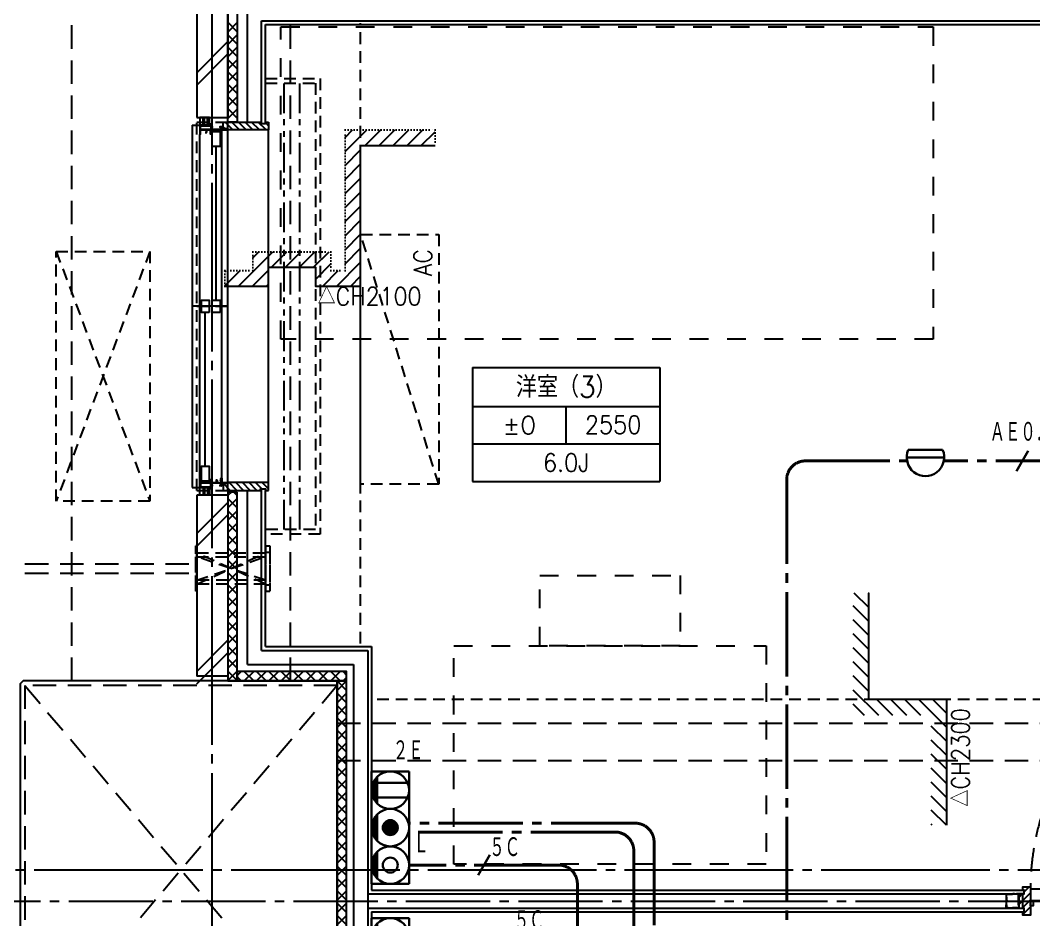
# Model space of a CAD drawing. Header units: millimetres. Extents: x 8300 to 98248, y -10383 to 40000.
# Drawn here: x 21985 to 25230, y 21740 to 24621 of the extents above; entities that cross this region are included whole.
import ezdxf
from ezdxf.enums import TextEntityAlignment as Align

# ---------------------------------------------------------------- set-up
doc = ezdxf.new("R2010")
doc.units = ezdxf.units.MM
doc.header["$LTSCALE"] = 300
for name, pattern in [('CADEWA_LINE5', [1.2, 0.9, -0.1, 0.1, -0.1]), ('CADEWA_LINE6', [2.1, 1.8, -0.1, 0.1, -0.1]), ('DASH-N', [0.375, 0.25, -0.125]), ('DASH-S', [0.2, 0.125, -0.075]), ('DOT2', [3.175, 0, -3.175]), ('HIDDEN3', [0.2, 0.1, -0.1]), ('PHANTOMX2', [127, 63.5, -12.7, 12.7, -12.7, 12.7, -12.7])]:
    doc.linetypes.add(name, pattern=pattern)
for name, color, linetype in [('525EH_Tenjyo(3)', 7, 'CONTINUOUS'), ('526EH_Kabe(7)', 7, 'CONTINUOUS'), ('E配T_その他－１', 7, 'CONTINUOUS'), ('K建0_壁', 7, 'CONTINUOUS'), ('通り芯', 7, 'CONTINUOUS')]:
    doc.layers.add(name, color=color, linetype=linetype)
doc.styles.add('MS Gothic2', font='msgothic.ttc', dxfattribs={"width": 0.6})
doc.styles.add('txt2', font='txt.shx', dxfattribs={"width": 1.197332, "bigfont": 'extfont2'})

# ---------------------------------------------------------------- blocks, each defined once
blk = doc.blocks.new('ZGroup184', base_point=(23170, 22035))
at = {"layer": '526EH_Kabe(7)', "color": 6, "linetype": 'Continuous', "lineweight": -3}
for p, q in [((23123.5, 22072.9), (23123.5, 21997.1)), ((23114.5, 22057.8), (23114.5, 22012.2)), ((23119, 22066.6), (23119, 22003.4)), ((23147.5, 22043.3), (23147.5, 22026.7)), ((23152, 22050.9), (23152, 22019.1)), ((23156.5, 22054.8), (23156.5, 22015.2)), ((23161, 22057.2), (23161, 22012.8)), ((23165.5, 22058.6), (23165.5, 22011.4)), ((23170, 22059), (23170, 22011)), ((23174.5, 22058.6), (23174.5, 22011.4)), ((23179, 22057.2), (23179, 22012.8)), ((23183.5, 22054.8), (23183.5, 22015.2)), ((23188, 22050.9), (23188, 22019.1)), ((23192.5, 22043.3), (23192.5, 22026.7))]:
    blk.add_line(p, q, dxfattribs=at)
at = {"layer": '526EH_Kabe(7)', "color": 6, "linetype": 'Continuous', "lineweight": 30}
blk.add_line((23128, 22077.8), (23128, 21992.2), dxfattribs=at)
for radius in [60, 24]:
    blk.add_circle((23170, 22035), radius, dxfattribs=at)
blk = doc.blocks.new('ZGroup185', base_point=(23170, 21915))
at = {"layer": '526EH_Kabe(7)', "color": 6, "linetype": 'Continuous', "lineweight": -3}
for p, q in [((23119, 21946.6), (23119, 21883.4)), ((23123.5, 21952.9), (23123.5, 21877.1)), ((23114.5, 21937.8), (23114.5, 21892.2))]:
    blk.add_line(p, q, dxfattribs=at)
at = {"layer": '526EH_Kabe(7)', "color": 6, "linetype": 'Continuous', "lineweight": 30}
blk.add_line((23128, 21957.9), (23128, 21872.2), dxfattribs=at)
for radius in [60, 24]:
    blk.add_circle((23170, 21915), radius, dxfattribs=at)
blk = doc.blocks.new('ZGroup186', base_point=(23170, 22155))
at = {"layer": '526EH_Kabe(7)', "color": 6, "linetype": 'Continuous', "lineweight": -3}
for p, q in [((23114.5, 22177.8), (23114.5, 22132.2)), ((23119, 22186.6), (23119, 22123.4)), ((23123.5, 22192.9), (23123.5, 22117.1))]:
    blk.add_line(p, q, dxfattribs=at)
at = {"layer": '526EH_Kabe(7)', "color": 6, "linetype": 'Continuous', "lineweight": 30}
for p, q in [((23225, 22179), (23115, 22179)), ((23128, 22197.8), (23128, 22112.1)), ((23225, 22131), (23115, 22131))]:
    blk.add_line(p, q, dxfattribs=at)
blk.add_circle((23170, 22155), 60, dxfattribs=at)
blk = doc.blocks.new('ZGroup188', base_point=(23169.985, 22035))
at = {"layer": '526EH_Kabe(7)', "color": 6, "linetype": 'Continuous', "lineweight": 30}
for p, q in [((23110, 21855.045), (23110, 22214.955)), ((23110, 22214.955), (23229.97, 22214.955)), ((23229.97, 22214.955), (23229.97, 21855.045)), ((23229.97, 21855.045), (23110, 21855.045))]:
    blk.add_line(p, q, dxfattribs=at)
blk = doc.blocks.new('ZGroup192', base_point=(23170, 21685))
at = {"layer": '526EH_Kabe(7)', "color": 6, "linetype": 'Continuous', "lineweight": -3}
for p, q in [((23119, 21716.6), (23119, 21653.4)), ((23123.5, 21722.9), (23123.5, 21647.1)), ((23114.5, 21707.8), (23114.5, 21662.2))]:
    blk.add_line(p, q, dxfattribs=at)
at = {"layer": '526EH_Kabe(7)', "color": 6, "linetype": 'Continuous', "lineweight": 30}
blk.add_line((23128, 21727.8), (23128, 21642.1), dxfattribs=at)
for radius in [60, 24]:
    blk.add_circle((23170, 21685), radius, dxfattribs=at)
blk = doc.blocks.new('ZGroup195', base_point=(23170, 21565))
at = {"layer": '526EH_Kabe(7)', "color": 6, "linetype": 'Continuous', "lineweight": 30}
for p, q in [((23110, 21385), (23110, 21745)), ((23110, 21745), (23230, 21745)), ((23230, 21745), (23230, 21385)), ((23230, 21385), (23110, 21385))]:
    blk.add_line(p, q, dxfattribs=at)
blk = doc.blocks.new('ZGroup237', base_point=(25269.6, 20213.5))
at = {"layer": 'E配T_その他－１', "color": 1, "linetype": 'CADEWA_LINE5', "lineweight": 40}
for p, q in [((23889.6, 22020.9), (23228.3, 22020.9)), ((23949.6, 18466.1), (23949.6, 21960.9))]:
    blk.add_line(p, q, dxfattribs=at)
blk.add_arc((23889.6, 21960.9), 60, 0, 90, dxfattribs=at)
blk = doc.blocks.new('ZGroup240', base_point=(23597.6, 21722))
at = {"layer": 'E配T_その他－１', "color": 3, "linetype": 'Continuous', "lineweight": 30}
blk.add_line((23561.6, 21717.4), (23524.1, 21652.5), dxfattribs=at)
at = {"layer": 'E配T_その他－１', "color": 3, "lineweight": -3, "style": 'MS Gothic2', "width": 0.6}
blk.add_text('５Ｃ', height=60, dxfattribs=at).set_placement((23565.6, 21740.3), align=Align.MIDDLE_LEFT)
blk = doc.blocks.new('ZGroup241', base_point=(25282.6, 20152.3))
at = {"layer": 'E配T_その他－１', "color": 1, "linetype": 'CADEWA_LINE5', "lineweight": 40}
for p, q in [((23709, 21915), (23230, 21915)), ((23769, 18449.6), (23769, 21855))]:
    blk.add_line(p, q, dxfattribs=at)
blk.add_arc((23709, 21855), 60, 0, 90, dxfattribs=at)
blk = doc.blocks.new('ZGroup242', base_point=(23521.8, 21954))
at = {"layer": 'E配T_その他－１', "color": 3, "linetype": 'Continuous', "lineweight": 30}
blk.add_line((23488.3, 21947.5), (23450.8, 21882.6), dxfattribs=at)
at = {"layer": 'E配T_その他－１', "color": 3, "lineweight": -3, "style": 'MS Gothic2', "width": 0.6}
blk.add_text('５Ｃ', height=60, dxfattribs=at).set_placement((23487.2, 21974.1), align=Align.MIDDLE_LEFT)
blk = doc.blocks.new('ZGroup265', base_point=(25257.4, 20235.9))
at = {"layer": 'E配T_その他－１', "color": 1, "linetype": 'CADEWA_LINE5', "lineweight": 40}
for p, q in [((23954.6, 22049.1), (23228.3, 22049.1)), ((24014.6, 18482.7), (24014.6, 21989.1))]:
    blk.add_line(p, q, dxfattribs=at)
blk.add_arc((23954.6, 21989.1), 60, 0, 90, dxfattribs=at)
blk = doc.blocks.new('ZGroup273', base_point=(24883.8, 23203))
at = {"layer": '525EH_Tenjyo(3)', "color": 6, "linetype": 'Continuous', "lineweight": 30}
for p, q in [((24828.8, 23245), (24938.7, 23245)), ((24823.8, 23221), (24943.7, 23221))]:
    blk.add_line(p, q, dxfattribs=at)
blk.add_arc((24883.8, 23221), 60, 156.4305, 23.5695, dxfattribs=at)
blk = doc.blocks.new('ZGroup291', base_point=(26630.8, 23067.8))
at = {"layer": 'E配T_その他－１', "color": 1, "linetype": 'CADEWA_LINE5', "lineweight": 40}
blk.add_line((28259, 23209.6), (24942.7, 23209.6), dxfattribs=at)
blk = doc.blocks.new('ZGroup292', base_point=(25282.7, 23266.4))
at = {"layer": 'E配T_その他－１', "color": 3, "linetype": 'Continuous', "lineweight": 30}
blk.add_line((25212.8, 23242.1), (25175.3, 23177.2), dxfattribs=at)
at = {"layer": 'E配T_その他－１', "color": 3, "lineweight": -3, "style": 'MS Gothic2', "width": 0.6}
blk.add_text('ＡＥ０．９－６Ｃ', height=60, dxfattribs=at).set_placement((25089.5, 23304.4), align=Align.MIDDLE_LEFT)
blk = doc.blocks.new('ZGroup293', base_point=(24632.1, 21245.5))
at = {"layer": 'E配T_その他－１', "color": 1, "linetype": 'CADEWA_LINE5', "lineweight": 40}
for p, q in [((24499.3, 23209.6), (24824.8, 23209.6)), ((24439.3, 23149.6), (24439.3, 19341.3)), ((24499.3, 19281.3), (24736.3, 19281.3))]:
    blk.add_line(p, q, dxfattribs=at)
for centre, start, end in [((24499.3, 23149.6), 90, 180), ((24499.3, 19341.3), 180, 270)]:
    blk.add_arc(centre, 60, start, end, dxfattribs=at)
blk = doc.blocks.new('ZGroup305', base_point=(23733.5, 23326.7))
at = {"layer": 'K建0_壁', "color": 250, "linetype": 'Continuous', "lineweight": -3}
for p, q in [((23433.5, 23509.2), (24033.5, 23509.2)), ((23433.5, 23509.2), (23433.5, 23264.2)), ((24033.5, 23509.2), (24033.5, 23264.2)), ((23433.5, 23384.2), (24033.5, 23384.2)), ((23733.5, 23264.2), (23733.5, 23384.2)), ((23433.5, 23264.2), (24033.5, 23264.2)), ((23433.5, 23264.2), (23433.5, 23144.2)), ((24033.5, 23264.2), (24033.5, 23144.2)), ((23433.5, 23144.2), (24033.5, 23144.2))]:
    blk.add_line(p, q, dxfattribs=at)
at = {"layer": 'K建0_壁', "color": 250, "lineweight": -3, "style": 'txt2'}
for s, height, width, p in [('洋室（3）', 67.93, 0.902886, (23733.5, 23446.7)), ('±0', 57.6, 1.034314, (23583.5, 23324.2)), ('2550', 57.6, 0.916667, (23883.5, 23325.5)), ('6.0J', 57.6, 0.911765, (23733.5, 23204.2))]:
    blk.add_text(s, height=height, dxfattribs=dict(at, width=width)).set_placement(p, align=Align.MIDDLE_CENTER)
blk = doc.blocks.new('ZGroup308', base_point=(22990.9, 23975.8))
at = {"layer": 'K建0_壁', "color": 250, "linetype": 'Continuous', "lineweight": -3}
for p, q in [((23025, 24200.5), (23094.3, 24269.8)), ((23025, 24245.4), (23049.4, 24269.8)), ((23089.2, 24219.8), (23139.2, 24269.8)), ((23134.1, 24219.8), (23184.1, 24269.8)), ((23179, 24219.8), (23229, 24269.8)), ((23223.9, 24219.8), (23273.9, 24269.8)), ((23268.8, 24219.8), (23313.1, 24264.1)), ((23025, 24155.6), (23075, 24205.6)), ((23025, 24110.7), (23075, 24160.7)), ((23025, 24065.8), (23075, 24115.8)), ((23025, 24020.9), (23075, 24070.9)), ((23025, 23976), (23075, 24026)), ((23025, 23931.1), (23075, 23981.1)), ((23025, 23886.2), (23075, 23936.2)), ((23025, 23841.3), (23075, 23891.3)), ((22684.1, 23769.8), (22794.1, 23879.8)), ((22730, 23860.6), (22749.2, 23879.8)), ((22789, 23829.8), (22839, 23879.8)), ((22833.9, 23829.8), (22883.9, 23879.8)), ((22878.8, 23829.8), (22928.8, 23879.8)), ((22923.7, 23829.8), (22973.7, 23879.8)), ((22930, 23791.2), (22980, 23841.2)), ((22998.4, 23769.8), (23075, 23846.4)), ((22640, 23770.6), (22689.2, 23819.8)), ((22640, 23815.5), (22644.3, 23819.8)), ((22729, 23769.8), (22780, 23820.8)), ((22953.5, 23769.8), (23003.5, 23819.8)), ((23043.3, 23769.8), (23075, 23801.5)), ((22773.9, 23769.8), (22780, 23775.9))]:
    blk.add_line(p, q, dxfattribs=at)
at = {"layer": 'K建0_壁', "color": 250, "linetype": 'DOT2', "lineweight": -3, "ltscale": 0.01}
blk.add_lwpolyline([(22640, 23769.8), (22640, 23819.8), (22730, 23819.8), (22730, 23879.8), (22980, 23879.8), (22980, 23819.8), (23025, 23819.8), (23025, 24269.8), (23313.1, 24269.8), (23313.1, 24219.8)], dxfattribs=at)
at = {"layer": 'K建0_壁', "color": 250, "linetype": 'Continuous', "lineweight": -3}
blk.add_lwpolyline([(22640, 23769.8), (22780, 23769.8), (22780, 23829.8), (22930, 23829.8), (22930, 23769.8), (23075, 23769.8), (23075, 24219.8), (23313.1, 24219.8)], dxfattribs=at)
at = {"layer": 'K建0_壁', "color": 250, "lineweight": -3, "style": 'txt2', "width": 0.906106}
blk.add_text('△CH2100', height=57.6, dxfattribs=at).set_placement((22937.3, 23690.9), align=Align.BOTTOM_LEFT)
blk = doc.blocks.new('ZGroup309', base_point=(24851.5, 22414.5))
at = {"layer": 'K建0_壁', "color": 250, "linetype": 'Continuous', "lineweight": -3}
for p, q in [((24702.1, 22740.1), (24655.8, 22786.5)), ((24702.1, 22785), (24700.7, 22786.5)), ((24702.1, 22695.2), (24652.1, 22745.2)), ((24702.1, 22650.3), (24652.1, 22700.3)), ((24702.1, 22605.4), (24652.1, 22655.4)), ((24702.1, 22560.5), (24652.1, 22610.5)), ((24702.1, 22515.6), (24652.1, 22565.6)), ((24702.1, 22470.7), (24652.1, 22520.7)), ((24733.9, 22394), (24652.1, 22475.8)), ((24689, 22394), (24652.1, 22430.9)), ((24778.8, 22394), (24728.8, 22444)), ((24823.7, 22394), (24773.7, 22444)), ((24868.6, 22394), (24818.6, 22444)), ((24952.1, 22355.4), (24863.5, 22444)), ((24952.1, 22400.3), (24908.4, 22444)), ((24952.1, 22042.6), (24952.1, 22445)), ((24952.1, 22310.5), (24902.1, 22360.5)), ((24952.1, 22265.6), (24902.1, 22315.6)), ((24952.1, 22220.7), (24902.1, 22270.7)), ((24952.1, 22175.8), (24902.1, 22225.8)), ((24952.1, 22130.9), (24902.1, 22180.9)), ((24952.1, 22086), (24902.1, 22136)), ((24950.6, 22042.6), (24902.1, 22091.1)), ((24905.7, 22042.6), (24902.1, 22046.2))]:
    blk.add_line(p, q, dxfattribs=at)
blk.add_lwpolyline([(24952.1, 22445), (24702.1, 22445), (24702.1, 22786.5)], dxfattribs=at)
at = {"layer": 'K建0_壁', "color": 250, "lineweight": -3, "style": 'txt2', "width": 0.859876}
blk.add_text('△CH2300', height=57.6, rotation=90, dxfattribs=at).set_placement((25042, 22102.3), align=Align.BOTTOM_LEFT)

msp = doc.modelspace()

# ---------------------------------------------------------------- linework, layer by layer
at = {"layer": 'K建0_壁', "color": 250, "linetype": 'Continuous', "lineweight": -3}
for p, q in [((22550, 25350), (22550, 24310)), ((22712.5, 24295), (22712.5, 24664.5)), ((22680, 24584.5), (22650, 24614.5)), ((22650, 24583.4), (22680, 24613.4)), ((22757.5, 24619.5), (25803.5, 24619.5)), ((22757.5, 24290), (22757.5, 24619.5)), ((22770, 24607), (24417, 24607)), ((22770, 24295), (22770, 24607)), ((24407.5, 24607), (24535, 24607)), ((24535, 24607), (25745, 24607)), ((22680, 24544.9), (22650, 24574.9)), ((22650, 24543.9), (22680, 24573.9)), ((22550, 24453), (22650, 24553)), ((22680, 24505.4), (22650, 24535.4)), ((22550, 24413), (22650, 24513)), ((22650, 24504.4), (22680, 24534.4)), ((22680, 24465.9), (22650, 24495.9)), ((22650, 24464.8), (22680, 24494.8)), ((22680, 24426.4), (22650, 24456.4)), ((22650, 24425.3), (22680, 24455.3)), ((22680, 24386.9), (22650, 24416.9)), ((22650, 24385.8), (22680, 24415.8)), ((22680, 24347.4), (22650, 24377.4)), ((22650, 24346.3), (22680, 24376.3)), ((22550, 24310), (22650, 24310)), ((22560.5, 24310), (22560.5, 24285)), ((22570.5, 24285), (22570.5, 24310)), ((22575, 24285), (22575, 24310)), ((22585, 24285), (22585, 24310)), ((22680, 24307.9), (22650, 24337.9)), ((22650, 24306.8), (22680, 24336.8)), ((22535, 24285), (22535, 23125)), ((22535, 24285), (22560.3, 24285)), ((22560, 24284.7), (22560, 24255.3)), ((22594.7, 24285), (22560.3, 24285)), ((22561.7, 24272.1), (22561.7, 24282.8)), ((22562.2, 24283.3), (22594.4, 24283.3)), ((22595.5, 24288.5), (22592.6, 24288.5)), ((22592.6, 24287.3), (22594.7, 24287.3)), ((22594.9, 24282.8), (22594.9, 24272.1)), ((22595, 24287), (22595, 24285.3)), ((22596.5, 24272.1), (22596.5, 24278)), ((22596.8, 24278.3), (22600.5, 24278.3)), ((22601, 24278.8), (22601, 24279.5)), ((22624, 24279.5), (22624, 24278.8)), ((22624.5, 24278.3), (22628.1, 24278.3)), ((22628.4, 24278), (22628.4, 24272.1)), ((22630, 24271.2), (22630, 24279.7)), ((22641.9, 24273), (22635, 24279.9)), ((22666.1, 24270), (22641.1, 24295)), ((22653.3, 24295), (22650, 24298.3)), ((22687.3, 24270), (22662.3, 24295)), ((22677.7, 24295), (22680, 24297.3)), ((22708.5, 24270), (22683.5, 24295)), ((22729.8, 24270), (22704.8, 24295)), ((22751, 24270), (22726, 24295)), ((22772.2, 24270), (22747.2, 24295)), ((22780, 24283.4), (22770, 24293.4)), ((22560, 23155), (22560, 24255)), ((22560.3, 24255), (22561.4, 24255)), ((22594.4, 24271.6), (22562.2, 24271.6)), ((22580.1, 24260.6), (22581.9, 24262.4)), ((22593, 24264), (22593, 24263.2)), ((22593, 24258.8), (22593, 24258)), ((22593.5, 24262.7), (22593.6, 24262.7)), ((22593.6, 24259.3), (22593.5, 24259.3)), ((22593.9, 24263), (22593.9, 24263.7)), ((22593.9, 24258.3), (22593.9, 24259)), ((22594, 24257), (22595.9, 24257)), ((22594.2, 24264), (22595, 24264)), ((22595, 24258), (22594.2, 24258)), ((22595.3, 24263.7), (22595.3, 24258.3)), ((22627.9, 24271.6), (22597, 24271.6)), ((22628.7, 24255), (22629.7, 24255)), ((22630, 23155), (22630, 24255)), ((22650, 23140), (22650, 24270)), ((22779.8, 23140), (22779.8, 24270)), ((22612.5, 23725), (22612.5, 24217)), ((22650, 23705), (22535, 23705)), ((22577.5, 23193), (22577.5, 23685)), ((22560, 23125.3), (22560, 23154.7)), ((22560.3, 23155), (22561.4, 23155)), ((22593.5, 23149.5), (22594.7, 23149.5)), ((22595, 23149.2), (22595, 23148.6)), ((22613.6, 23149.4), (22615.4, 23147.6)), ((22626.5, 23151.2), (22626.5, 23152)), ((22626.5, 23146), (22626.5, 23146.8)), ((22627.1, 23150.7), (22627, 23150.7)), ((22627, 23147.3), (22627.1, 23147.3)), ((22627.4, 23151.7), (22627.4, 23151)), ((22627.4, 23147), (22627.4, 23146.3)), ((22628.5, 23152), (22627.7, 23152)), ((22627.7, 23146), (22628.5, 23146)), ((22628.7, 23155), (22629.7, 23155)), ((22628.8, 23146.3), (22628.8, 23151.7)), ((22678.8, 23115), (22653.8, 23140)), ((22700, 23115), (22675, 23140)), ((22721.2, 23115), (22696.2, 23140)), ((22742.5, 23115), (22717.5, 23140)), ((22758.7, 23120), (22738.7, 23140)), ((22779.8, 23120), (22759.9, 23140)), ((22535, 23125), (22560, 23125)), ((22594.7, 23125), (22560.3, 23125)), ((22560.3, 23100), (22560.3, 23125)), ((22570.3, 23125), (22570.3, 23100)), ((22574.8, 23125), (22574.8, 23100)), ((22584.8, 23125), (22584.8, 23100)), ((22592.6, 23122.7), (22594.7, 23122.7)), ((22595.5, 23121.5), (22592.6, 23121.5)), ((22595, 23123), (22595, 23124.7)), ((22596.5, 23137.9), (22596.5, 23131.9)), ((22596.8, 23131.6), (22600.5, 23131.6)), ((22627.9, 23138.4), (22597, 23138.4)), ((22601, 23131.1), (22601, 23130.5)), ((22624, 23130.5), (22624, 23131.1)), ((22624.5, 23131.6), (22628.1, 23131.6)), ((22628.4, 23131.9), (22628.4, 23137.9)), ((22636.4, 23115), (22634.8, 23116.6)), ((22657.6, 23115), (22635.6, 23137)), ((22661.2, 23110), (22650, 23098.8)), ((22668.8, 23110), (22680, 23098.8)), ((22712.5, 22557.5), (22712.5, 23115)), ((22757.5, 22602.5), (22757.5, 23120)), ((22770, 22615), (22770, 23115)), ((22650, 23100), (22550, 23100)), ((22550, 23100), (22550, 22520)), ((22550, 22976.7), (22650, 23076.7)), ((22650, 23100), (22650, 22520)), ((22680, 23089.3), (22650, 23059.3)), ((22650, 23089.3), (22680, 23059.3)), ((22680, 23049.8), (22650, 23019.8)), ((22650, 23049.8), (22680, 23019.8)), ((22550, 22936.7), (22650, 23036.7)), ((22680, 23010.3), (22650, 22980.3)), ((22650, 23010.3), (22680, 22980.3)), ((22680, 22970.8), (22650, 22940.8)), ((22650, 22970.8), (22680, 22940.8)), ((22680, 22931.3), (22650, 22901.3)), ((22650, 22931.3), (22680, 22901.3)), ((22680, 22891.8), (22650, 22861.8)), ((22650, 22891.8), (22680, 22861.8)), ((22680, 22852.2), (22650, 22822.2)), ((22650, 22852.2), (22680, 22822.2)), ((22680, 22812.7), (22650, 22782.7)), ((22650, 22812.7), (22680, 22782.7)), ((22680, 22773.2), (22650, 22743.2)), ((22650, 22773.2), (22680, 22743.2)), ((22680, 22733.7), (22650, 22703.7)), ((22650, 22733.7), (22680, 22703.7)), ((22680, 22694.2), (22650, 22664.2)), ((22650, 22694.2), (22680, 22664.2)), ((22680, 22654.7), (22650, 22624.7)), ((22650, 22654.7), (22680, 22624.7)), ((22550, 22535.4), (22650, 22635.4)), ((22550, 22495.4), (22650, 22595.4)), ((22680, 22615.2), (22650, 22585.2)), ((22650, 22615.2), (22680, 22585.2)), ((22680, 22575.7), (22650, 22545.7)), ((22650, 22575.7), (22680, 22545.7)), ((22680, 22536.1), (22650, 22506.1)), ((22650, 22536.1), (22680, 22506.1)), ((22680, 22522.1), (22692.9, 22535)), ((22702.5, 22535), (22732.5, 22505)), ((22702.5, 22505), (22732.5, 22535)), ((22742, 22535), (22772, 22505)), ((22742, 22505), (22772, 22535)), ((22781.5, 22535), (22811.5, 22505)), ((22781.5, 22505), (22811.5, 22535)), ((22821, 22535), (22851, 22505)), ((22821, 22505), (22851, 22535)), ((22860.5, 22535), (22890.5, 22505)), ((22860.5, 22505), (22890.5, 22535)), ((22900, 22535), (22930, 22505)), ((22900, 22505), (22930, 22535)), ((22939.5, 22535), (22969.5, 22505)), ((22939.5, 22505), (22969.5, 22535)), ((22979, 22535), (23009, 22505)), ((22979, 22505), (23009, 22535)), ((23018.6, 22535), (23030, 22523.6)), ((22650, 22520), (22550, 22520)), ((22680, 22517.9), (22692.9, 22505)), ((23030, 22504.7), (23000, 22474.7)), ((23000, 22504.7), (23030, 22474.7)), ((23018.6, 22505), (23030, 22516.4)), ((23030, 22465.2), (23000, 22435.2)), ((23000, 22465.2), (23030, 22435.2)), ((23030, 22425.7), (23000, 22395.7)), ((23000, 22425.7), (23030, 22395.7)), ((23030, 22386.2), (23000, 22356.2)), ((23000, 22386.2), (23030, 22356.2)), ((23030, 22346.7), (23000, 22316.7)), ((23000, 22346.7), (23030, 22316.7)), ((23030, 22307.1), (23000, 22277.1)), ((23000, 22307.1), (23030, 22277.1)), ((23030, 22267.6), (23000, 22237.6)), ((23000, 22267.6), (23030, 22237.6)), ((23030, 22228.1), (23000, 22198.1)), ((23000, 22228.1), (23030, 22198.1)), ((23030, 22188.6), (23000, 22158.6)), ((23000, 22188.6), (23030, 22158.6)), ((23030, 22149.1), (23000, 22119.1)), ((23000, 22149.1), (23030, 22119.1)), ((23030, 22109.6), (23000, 22079.6)), ((23000, 22109.6), (23030, 22079.6)), ((23030, 22070.1), (23000, 22040.1)), ((23000, 22070.1), (23030, 22040.1)), ((23030, 22030.6), (23000, 22000.6)), ((23000, 22030.6), (23030, 22000.6)), ((23030, 21991), (23000, 21961)), ((23000, 21991), (23030, 21961)), ((23030, 21951.5), (23000, 21921.5)), ((23000, 21951.5), (23030, 21921.5)), ((23030, 21912), (23000, 21882)), ((23000, 21912), (23030, 21882)), ((23030, 21872.5), (23000, 21842.5)), ((23000, 21872.5), (23030, 21842.5)), ((25215.9, 21845), (25200, 21829.1)), ((23030, 21833), (23000, 21803)), ((23000, 21833), (23030, 21803)), ((25142.5, 21821.5), (25142.5, 21811.8)), ((25142.5, 21811.8), (25143.2, 21811.3)), ((25143.2, 21811.3), (25142.5, 21810.8)), ((25142.5, 21810.8), (25142.5, 21797.8)), ((25142.9, 21811.8), (25142.9, 21821.5)), ((25142.9, 21811.8), (25143.7, 21811.3)), ((25142.9, 21810.8), (25143.7, 21811.3)), ((25142.9, 21810.8), (25142.9, 21797.8)), ((25143.5, 21822.5), (25148.5, 21822.5)), ((25143.5, 21822.1), (25148.5, 21822.1)), ((25148.3, 21822.1), (25150, 21821.4)), ((25148.5, 21822.5), (25150, 21821.9)), ((25150, 21821.9), (25151.5, 21822.5)), ((25150, 21821.4), (25151.5, 21822)), ((25151.5, 21822.5), (25153, 21821.9)), ((25151.5, 21822), (25153, 21821.4)), ((25153, 21821.9), (25154.5, 21822.5)), ((25153, 21821.4), (25154.5, 21822)), ((25154.5, 21822.5), (25156, 21821.9)), ((25154.5, 21822), (25156, 21821.4)), ((25156, 21821.9), (25157.5, 21822.5)), ((25156, 21821.4), (25157.6, 21822.1)), ((25157.5, 21822.5), (25161, 21822.5)), ((25157.6, 21822.1), (25160.9, 21822.1)), ((25160.9, 21822.1), (25162.3, 21821.5)), ((25161, 21822.5), (25162.5, 21821.9)), ((25164, 21822.5), (25162.5, 21821.9)), ((25164.1, 21822.1), (25162.7, 21821.5)), ((25167.5, 21822.5), (25164, 21822.5)), ((25167.4, 21822.1), (25164.1, 21822.1)), ((25169, 21821.4), (25167.4, 21822.1)), ((25169, 21821.9), (25167.5, 21822.5)), ((25170.5, 21822.5), (25169, 21821.9)), ((25170.5, 21822), (25169, 21821.4)), ((25172, 21821.9), (25170.5, 21822.5)), ((25172, 21821.4), (25170.5, 21822)), ((25173.5, 21822.5), (25172, 21821.9)), ((25173.5, 21822), (25172, 21821.4)), ((25175, 21821.9), (25173.5, 21822.5)), ((25175, 21821.4), (25173.5, 21822)), ((25176.5, 21822.5), (25175, 21821.9)), ((25176.7, 21822.1), (25175, 21821.4)), ((25181.5, 21822.5), (25176.5, 21822.5)), ((25181.5, 21822.1), (25176.5, 21822.1)), ((25182, 21811.8), (25181.3, 21811.3)), ((25182, 21810.8), (25181.3, 21811.3)), ((25182.5, 21811.8), (25181.8, 21811.3)), ((25181.8, 21811.3), (25182.5, 21810.8)), ((25182, 21811.8), (25182, 21821.5)), ((25182, 21789.2), (25182, 21810.8)), ((25193.4, 21822.5), (25182.5, 21811.6)), ((25182.5, 21821.5), (25182.5, 21811.8)), ((25182.5, 21810.8), (25182.5, 21789.2)), ((23030, 21793.5), (23000, 21763.5)), ((23000, 21793.5), (23030, 21763.5)), ((25142.5, 21796.3), (25142.5, 21789.2)), ((25143.2, 21788.7), (25142.5, 21789.2)), ((25142.5, 21788.2), (25143.2, 21788.7)), ((25142.5, 21778.5), (25142.5, 21788.2)), ((25142.9, 21789.2), (25142.9, 21796.3)), ((25142.9, 21789.2), (25143.7, 21788.7)), ((25142.9, 21788.2), (25143.7, 21788.7)), ((25142.9, 21788.2), (25142.9, 21778.5)), ((25143.4, 21802.3), (25143.4, 21797.8)), ((25143.4, 21802.3), (25143.8, 21802.3)), ((25148.4, 21778), (25143.5, 21778)), ((25143.5, 21777.5), (25148.5, 21777.5)), ((25143.8, 21802.3), (25143.8, 21797.8)), ((25144.3, 21802.3), (25144.3, 21797.8)), ((25148.4, 21778), (25150, 21778.6)), ((25148.5, 21777.5), (25150, 21778.1)), ((25150, 21778.6), (25151.5, 21778)), ((25150, 21778.1), (25151.5, 21777.5)), ((25151.5, 21778), (25153, 21778.6)), ((25151.5, 21777.5), (25153, 21778.1)), ((25153, 21778.6), (25154.5, 21778)), ((25153, 21778.1), (25154.5, 21777.5)), ((25154.5, 21777.5), (25156, 21778.1)), ((25156, 21778.1), (25157.5, 21777.5)), ((25157.5, 21777.5), (25161, 21777.5)), ((25157.6, 21778), (25160.9, 21778)), ((25162.5, 21778.6), (25160.9, 21778)), ((25161, 21777.5), (25162.5, 21778.1)), ((25162.5, 21778.6), (25164.1, 21778)), ((25164, 21777.5), (25162.5, 21778.1)), ((25167.5, 21777.5), (25164, 21777.5)), ((25167.4, 21778), (25164.1, 21778)), ((25169, 21778.6), (25167.4, 21778)), ((25169, 21778.1), (25167.5, 21777.5)), ((25170.5, 21778), (25169, 21778.6)), ((25170.5, 21777.5), (25169, 21778.1)), ((25172, 21778.6), (25170.5, 21778)), ((25172, 21778.1), (25170.5, 21777.5)), ((25173.5, 21778), (25172, 21778.6)), ((25173.5, 21777.5), (25172, 21778.1)), ((25175, 21778.6), (25173.5, 21778)), ((25175, 21778.1), (25173.5, 21777.5)), ((25176.6, 21778), (25175, 21778.6)), ((25176.5, 21777.5), (25175, 21778.1)), ((25181.5, 21777.5), (25176.5, 21777.5)), ((25176.6, 21778), (25181.5, 21778)), ((25182, 21789.2), (25181.3, 21788.7)), ((25182, 21788.2), (25181.3, 21788.7)), ((25181.8, 21788.7), (25182.5, 21789.2)), ((25182.5, 21788.2), (25181.8, 21788.7)), ((25182, 21788.2), (25182, 21778.5)), ((25182.5, 21788.2), (25182.5, 21778.5)), ((25220, 21781.7), (25195, 21756.7)), ((23030, 21754), (23000, 21724)), ((23000, 21754), (23030, 21724)), ((25220, 21759.3), (25215.7, 21755))]:
    msp.add_line(p, q, dxfattribs=at)
at = {"layer": 'K建0_壁', "color": 250, "linetype": 'DASH-N', "lineweight": -3}
for p, q in [((22150, 22505), (22150, 25028.7)), ((22850, 22505), (22850, 25028.7)), ((21325, 22880), (22550, 22880)), ((21325, 22850), (22550, 22850)), ((23000, 22490), (22000, 21310)), ((22000, 22490), (23000, 21310)), ((23000, 22370), (30569.7, 22370)), ((23000, 22250), (30569.7, 22250))]:
    msp.add_line(p, q, dxfattribs=at)
at = {"layer": 'K建0_壁', "color": 250, "linetype": 'DASH-S', "lineweight": -3}
for p, q in [((23075, 22625), (23075, 24612)), ((22550, 24295), (22650, 24295)), ((22550, 23115), (22550, 24295)), ((22650, 23115), (22650, 24295)), ((23325, 23135), (23075, 23935)), ((22100, 23880.8), (22400, 23080.8)), ((22400, 23880.8), (22100, 23080.8)), ((22550, 23705), (22650, 23705)), ((22550, 23115), (22650, 23115)), ((22547, 22792.5), (22547, 22937.5)), ((22550, 22937.5), (22547, 22937.5)), ((22547, 22805), (22547, 22925)), ((22550, 22925), (22547, 22925)), ((22550, 22792.5), (22550, 22937.5)), ((22550, 22805), (22550, 22925)), ((22550, 22915), (22770, 22915)), ((22550, 22815), (22770, 22915)), ((22770, 22815), (22550, 22915)), ((22550, 22815), (22550, 22915)), ((22770, 22938), (22770, 22792)), ((22770, 22938), (22784, 22938)), ((22770, 22917.5), (22770, 22812.5)), ((22770, 22917.5), (22784, 22917.5)), ((22784, 22938), (22784, 22792)), ((22784, 22917.5), (22784, 22812.5)), ((22550, 22902.5), (22770, 22902.5)), ((22550, 22827.5), (22770, 22902.5)), ((22770, 22827.5), (22550, 22902.5)), ((22550, 22827.5), (22550, 22902.5)), ((22770, 22827.5), (22550, 22827.5)), ((22550, 22805), (22547, 22805)), ((22550, 22792.5), (22547, 22792.5)), ((22770, 22815), (22550, 22815)), ((22770, 22812.5), (22784, 22812.5)), ((22770, 22792), (22784, 22792)), ((26105, 22445), (23110, 22445))]:
    msp.add_line(p, q, dxfattribs=at)
at = {"layer": 'K建0_壁', "color": 250, "linetype": 'PHANTOMX2', "lineweight": -3, "ltscale": 0.005}
for p, q in [((22830, 22990), (22830, 24420)), ((22880, 22990), (22880, 24420))]:
    msp.add_line(p, q, dxfattribs=at)
at = {"layer": 'K建0_壁', "color": 250, "linetype": 'Continuous', "lineweight": -3, "ltscale": 0.7}
for p, q in [((22561.7, 23137.9), (22561.7, 23127.1)), ((22594.4, 23138.4), (22562.2, 23138.4)), ((22562.2, 23126.6), (22594.4, 23126.6)), ((22594.9, 23127.1), (22594.9, 23137.9))]:
    msp.add_line(p, q, dxfattribs=at)
at = {"layer": 'K建0_壁', "color": 250, "linetype": 'Continuous', "lineweight": -3, "ltscale": 0.5}
for p, q in [((22757.5, 22602.5), (23097.5, 22602.5)), ((22770, 22615), (23110, 22615)), ((23097.5, 22602.5), (23097.5, 22557.5)), ((23110, 22615), (23110, 22545)), ((22712.5, 22557.5), (23052.5, 22557.5)), ((23052.5, 22557.5), (23052.5, 20599.5)), ((23097.5, 22557.5), (23097.5, 20554.5)), ((23110, 22545), (23110, 21835)), ((23097.5, 21822.5), (25195, 21822.5)), ((23110, 21835), (25195, 21835)), ((23097.5, 21777.5), (25195, 21777.5)), ((23110, 21765), (25195, 21765)), ((23110, 21765), (23110, 20542))]:
    msp.add_line(p, q, dxfattribs=at)
at = {"layer": 'K建0_壁', "color": 250, "linetype": 'CADEWA_LINE5', "lineweight": -3}
msp.add_line((19980, 21800), (26400, 21800), dxfattribs=at)
at = {"layer": 'K建0_壁', "color": 250, "linetype": 'Continuous', "lineweight": -3}
for points in [[(22550, 25350), (22650, 25350), (22650, 24310)], [(22560.5, 24285), (22591, 24285), (22591, 24310), (22560.5, 24310)], [(22600.5, 24280), (22596.5, 24280), (22596.5, 24287.5)], [(22629.7, 24280), (22627.2, 24280), (22627, 24279.8), (22626.8, 24280), (22624.5, 24280)], [(22561.7, 24255.3), (22561.7, 24261.3), (22561.1, 24261.3), (22561.1, 24262.7), (22561.7, 24263.2), (22561.7, 24270), (22580.4, 24270), (22580.4, 24263.2), (22579.5, 24262.3), (22579.5, 24260.9)], [(22582, 24262.7), (22582, 24270), (22594.7, 24270), (22594.7, 24265), (22594, 24265)], [(22596.4, 24257.5), (22596.4, 24270), (22628.4, 24270), (22628.4, 24255.3)], [(22650, 24270.3), (22650, 24273), (22648.8, 24273), (22648.8, 24271.2), (22630, 24271.2)], [(22630, 24255.3), (22630, 24270), (22649.7, 24270)], [(22561.7, 23154.7), (22561.7, 23148.7), (22561.1, 23148.7), (22561.1, 23147.3), (22561.7, 23146.8), (22561.7, 23140), (22593, 23140), (22593, 23149)], [(22594.7, 23148.3), (22594.2, 23148.3), (22594.2, 23140), (22613.9, 23140), (22613.9, 23146.8), (22613, 23147.7), (22613, 23149.1)], [(22615.5, 23147.3), (22615.5, 23140), (22628.4, 23140), (22628.4, 23145), (22627.5, 23145)], [(22627.5, 23153), (22628.4, 23153), (22628.4, 23154.7)], [(22630, 23154.7), (22630, 23140), (22649.7, 23140)], [(22560.3, 23125), (22590.8, 23125), (22590.8, 23100), (22560.3, 23100)], [(22600.5, 23130), (22596.5, 23130), (22596.5, 23122.5)], [(22629.7, 23130), (22627.2, 23130), (22627, 23130.2), (22626.8, 23130), (22624.5, 23130)], [(22650, 23139.7), (22650, 23137), (22648.8, 23137), (22648.8, 23138.8), (22630, 23138.8), (22630, 23130.3)], [(25220, 21826.6), (25195, 21801.6), (25182.5, 21789.1)], [(25154.5, 21778), (25156, 21778.6), (25157.6, 21778)], [(25220, 21804.2), (25195, 21779.2), (25193.3, 21777.5)]]:
    msp.add_lwpolyline(points, dxfattribs=at)
for points in [[(22680, 24295), (22650, 24295), (22650, 24682), (22680, 24682)], [(22780, 24295), (22780, 24270), (22650, 24270), (22650, 24273), (22635, 24273), (22635, 24295), (22755, 24295), (22755, 24290), (22770, 24290), (22770, 24295)], [(22625, 24265), (22625, 24217), (22600, 24217), (22600, 24265)], [(22590, 23685), (22565, 23685), (22565, 23725), (22590, 23725)], [(22625, 23685), (22600, 23685), (22600, 23725), (22625, 23725)], [(22565, 23145), (22565, 23193), (22590, 23193), (22590, 23145)], [(22779.8, 23115), (22779.8, 23140), (22649.8, 23140), (22649.8, 23137), (22634.8, 23137), (22634.8, 23115), (22754.8, 23115), (22754.8, 23120), (22769.8, 23120), (22769.8, 23115)], [(22680, 23110), (22650, 23110), (22650, 22505), (22680, 22505)], [(22680, 22535), (22680, 22505), (23030, 22505), (23030, 22535)], [(23000, 21316.2), (23000, 22483.8), (23000, 22505), (21994, 22505), (21985, 22496), (21985, 21304), (21994, 21295), (23000, 21295)], [(23030, 22505), (23000, 22505), (23000, 21295), (23030, 21295)], [(25200, 21765), (25200, 21777.5), (25195, 21777.5), (25195, 21822.5), (25200, 21822.5), (25200, 21835), (25195, 21835), (25195, 21845), (25220, 21845), (25220, 21755), (25195, 21755), (25195, 21765)], [(25195, 21777.5), (25195, 21822.5), (25182.5, 21822.5), (25182.5, 21777.5)], [(26020, 21802), (26020, 21838), (25220, 21838), (25220, 21802)], [(25220, 21785), (25220, 21800), (25229, 21800), (25229, 21785)]]:
    msp.add_lwpolyline(points, close=True, dxfattribs=at)
at = {"layer": 'K建0_壁', "color": 250, "linetype": 'HIDDEN3', "lineweight": -3, "ltscale": 2}
for points in [[(22819.8, 23599.5), (22819.8, 24599.5), (24908.5, 24599.5), (24908.5, 23599.5)], [(24098.7, 22842.8), (24098.7, 22617.8), (23648.7, 22617.8), (23648.7, 22842.8)], [(24373.7, 22617.8), (24373.7, 21917.8), (23373.7, 21917.8), (23373.7, 22617.8)]]:
    msp.add_lwpolyline(points, close=True, dxfattribs=at)
at = {"layer": 'K建0_壁', "color": 250, "linetype": 'DASH-S', "lineweight": -3}
for points in [[(22770, 24435), (22945, 24435), (22945, 22975), (22770, 22975)], [(22770, 24420), (22930, 24420), (22930, 22990), (22770, 22990)]]:
    msp.add_lwpolyline(points, dxfattribs=at)
for points in [[(23325, 23135), (23075, 23135), (23075, 23935), (23325, 23935)], [(22100, 23880.8), (22400, 23880.8), (22400, 23080.8), (22100, 23080.8)]]:
    msp.add_lwpolyline(points, close=True, dxfattribs=at)
at = {"layer": 'K建0_壁', "color": 250, "linetype": 'DASH-N', "lineweight": -3}
msp.add_lwpolyline([(23000, 21310), (23000, 22490), (22000, 22490), (22000, 21310)], close=True, dxfattribs=at)
at = {"layer": 'K建0_壁', "color": 250, "linetype": 'Continuous', "lineweight": -3}
for centre, radius, start, end in [((22560.3, 24284.7), 0.3, 90, 180), ((22562.2, 24282.8), 0.5, 90, 180), ((22592.6, 24287.9), 0.6, 90, 270), ((22594.4, 24282.8), 0.5, 0, 90), ((22594.7, 24287), 0.3, 0, 90), ((22594.7, 24285.3), 0.3, 270, 360), ((22595.5, 24287.5), 1, 0, 90), ((22596.8, 24278), 0.3, 90, 180), ((22600.5, 24279.5), 0.5, 0, 90), ((22600.5, 24278.8), 0.5, 270, 0), ((22624.5, 24279.5), 0.5, 90, 180), ((22624.5, 24278.8), 0.5, 180, 270), ((22628.1, 24278), 0.3, 0, 90), ((22629.7, 24279.7), 0.3, 360, 90), ((22560.3, 24255.3), 0.3, 180, 270), ((22561.4, 24255.3), 0.3, 270, 360), ((22562.2, 24272.1), 0.5, 180, 270), ((22579.9, 24260.9), 0.354, 180, 315), ((22581.5, 24262.7), 0.5, 315, 0), ((22594, 24264), 1, 90, 180), ((22593.5, 24263.2), 0.5, 180, 270), ((22593.5, 24258.8), 0.5, 90, 180), ((22594, 24258), 1, 180, 270), ((22593.6, 24263), 0.3, 270, 0), ((22593.6, 24259), 0.3, 0, 90), ((22594.2, 24263.7), 0.3, 90, 180), ((22594.2, 24258.3), 0.3, 180, 270), ((22594.4, 24272.1), 0.5, 270, 0), ((22595, 24263.7), 0.3, 360, 90), ((22595, 24258.3), 0.3, 270, 360), ((22595.9, 24257.5), 0.5, 270, 0), ((22597, 24272.1), 0.5, 180, 270), ((22627.9, 24272.1), 0.5, 270, 0), ((22628.7, 24255.3), 0.3, 180, 270), ((22629.7, 24255.3), 0.3, 270, 360), ((22649.7, 24270.3), 0.3, 270, 360), ((22560.3, 23154.7), 0.3, 90, 180), ((22561.4, 23154.7), 0.3, 360, 90), ((22593.5, 23149), 0.5, 90, 180), ((22594.7, 23149.2), 0.3, 360, 90), ((22594.7, 23148.6), 0.3, 270, 0), ((22613.4, 23149.1), 0.354, 45, 180), ((22615, 23147.3), 0.5, 360, 45), ((22627.5, 23152), 1, 90, 180), ((22627, 23151.2), 0.5, 180, 270), ((22627, 23146.8), 0.5, 90, 180), ((22627.5, 23146), 1, 180, 270), ((22627.1, 23151), 0.3, 270, 0), ((22627.1, 23147), 0.3, 0, 90), ((22627.7, 23151.7), 0.3, 90, 180), ((22627.7, 23146.3), 0.3, 180, 270), ((22628.7, 23154.7), 0.3, 90, 180), ((22628.5, 23151.7), 0.3, 360, 90), ((22628.5, 23146.3), 0.3, 270, 360), ((22629.7, 23154.7), 0.3, 360, 90), ((22649.7, 23139.7), 0.3, 360, 90), ((22560.3, 23125.3), 0.3, 180, 270), ((22592.6, 23122.1), 0.6, 90, 270), ((22594.7, 23124.7), 0.3, 360, 90), ((22594.7, 23123), 0.3, 270, 0), ((22595.5, 23122.5), 1, 270, 0), ((22597, 23137.9), 0.5, 90, 180), ((22596.8, 23131.9), 0.3, 180, 270), ((22600.5, 23131.1), 0.5, 0, 90), ((22600.5, 23130.5), 0.5, 270, 0), ((22624.5, 23131.1), 0.5, 90, 180), ((22624.5, 23130.5), 0.5, 180, 270), ((22627.9, 23137.9), 0.5, 0, 90), ((22628.1, 23131.9), 0.3, 270, 0), ((22629.7, 23130.3), 0.3, 270, 360), ((25143.5, 21821.5), 1, 90, 180), ((25143.5, 21821.5), 0.55, 90, 180), ((25181.5, 21821.5), 1, 0, 90), ((25181.5, 21821.5), 0.55, 0, 90), ((25143.2, 21797.8), 0.675, 180, 0), ((25143.2, 21796.3), 0.75, 90, 180), ((25143.5, 21778.5), 1, 180, 270), ((25143.6, 21802.3), 0.675, 0, 180), ((25143.2, 21797.8), 0.225, 180, 0), ((25143.2, 21796.3), 0.3, 90, 180), ((25143.5, 21778.5), 0.55, 180, 270), ((25143.2, 21797.8), 1.12, 271.3787, 0), ((25181.5, 21778.5), 1, 270, 0), ((25181.5, 21778.5), 0.55, 270, 0)]:
    msp.add_arc(centre, radius, start, end, dxfattribs=at)
at = {"layer": 'K建0_壁', "color": 250, "linetype": 'Continuous', "lineweight": -3, "ltscale": 0.7}
for centre, start, end in [((22562.2, 23137.9), 90, 180), ((22562.2, 23127.1), 180, 270), ((22594.4, 23137.9), 0, 90), ((22594.4, 23127.1), 270, 0)]:
    msp.add_arc(centre, 0.5, start, end, dxfattribs=at)
at = {"layer": 'K建0_壁', "color": 250, "linetype": 'DASH-N', "lineweight": -3}
msp.add_arc((26020, 21838), 800, 90, 180, dxfattribs=at)
at = {"layer": '通り芯', "color": 96, "linetype": 'CADEWA_LINE6', "lineweight": -3}
for p, q in [((22600, -6050), (22600, 40000)), ((8800, 21900), (61700, 21900))]:
    msp.add_line(p, q, dxfattribs=at)

# ---------------------------------------------------------------- block references
at = {"layer": '525EH_Tenjyo(3)', "linetype": 'Continuous', "lineweight": 30}
msp.add_blockref('ZGroup273', (24883.8, 23203), dxfattribs=at)
at = {"layer": '526EH_Kabe(7)', "linetype": 'Continuous', "lineweight": 30}
for name, p in [('ZGroup186', (23170, 22155)), ('ZGroup188', (23170, 22035)), ('ZGroup184', (23170, 22035)), ('ZGroup185', (23170, 21915)), ('ZGroup192', (23170, 21685)), ('ZGroup195', (23170, 21565))]:
    msp.add_blockref(name, p, dxfattribs=at)
at = {"layer": 'E配T_その他－１', "linetype": 'Continuous', "lineweight": -3}
for name, p in [('ZGroup292', (25282.7, 23266.4)), ('ZGroup293', (24632.1, 21245.5)), ('ZGroup291', (26630.8, 23067.8)), ('ZGroup265', (25257.4, 20235.9)), ('ZGroup237', (25269.6, 20213.5)), ('ZGroup242', (23521.8, 21954)), ('ZGroup241', (25282.6, 20152.3)), ('ZGroup240', (23597.6, 21722))]:
    msp.add_blockref(name, p, dxfattribs=at)
at = {"layer": 'K建0_壁', "linetype": 'CADEWA_LINE6', "lineweight": 15}
for name, p in [('ZGroup308', (22990.9, 23975.8)), ('ZGroup305', (23733.5, 23326.7)), ('ZGroup309', (24851.5, 22414.5))]:
    msp.add_blockref(name, p, dxfattribs=at)

# ---------------------------------------------------------------- texts
at = {"layer": '526EH_Kabe(7)', "color": 220, "lineweight": -3, "style": 'MS Gothic2', "width": 0.6}
for s, p in [('２Ｅ', (23178.3, 22284.3)), ('Ｌ', (23244.1, 21985.6))]:
    msp.add_text(s, height=60, dxfattribs=at).set_placement(p, align=Align.MIDDLE_LEFT)
at = {"layer": 'K建0_壁', "color": 250, "lineweight": -3, "style": 'txt2', "width": 0.9}
msp.add_text('AC', height=57.6, rotation=90, dxfattribs=at).set_placement((23274.2, 23844.7), align=Align.MIDDLE_CENTER)

doc.saveas('drawing.dxf')
